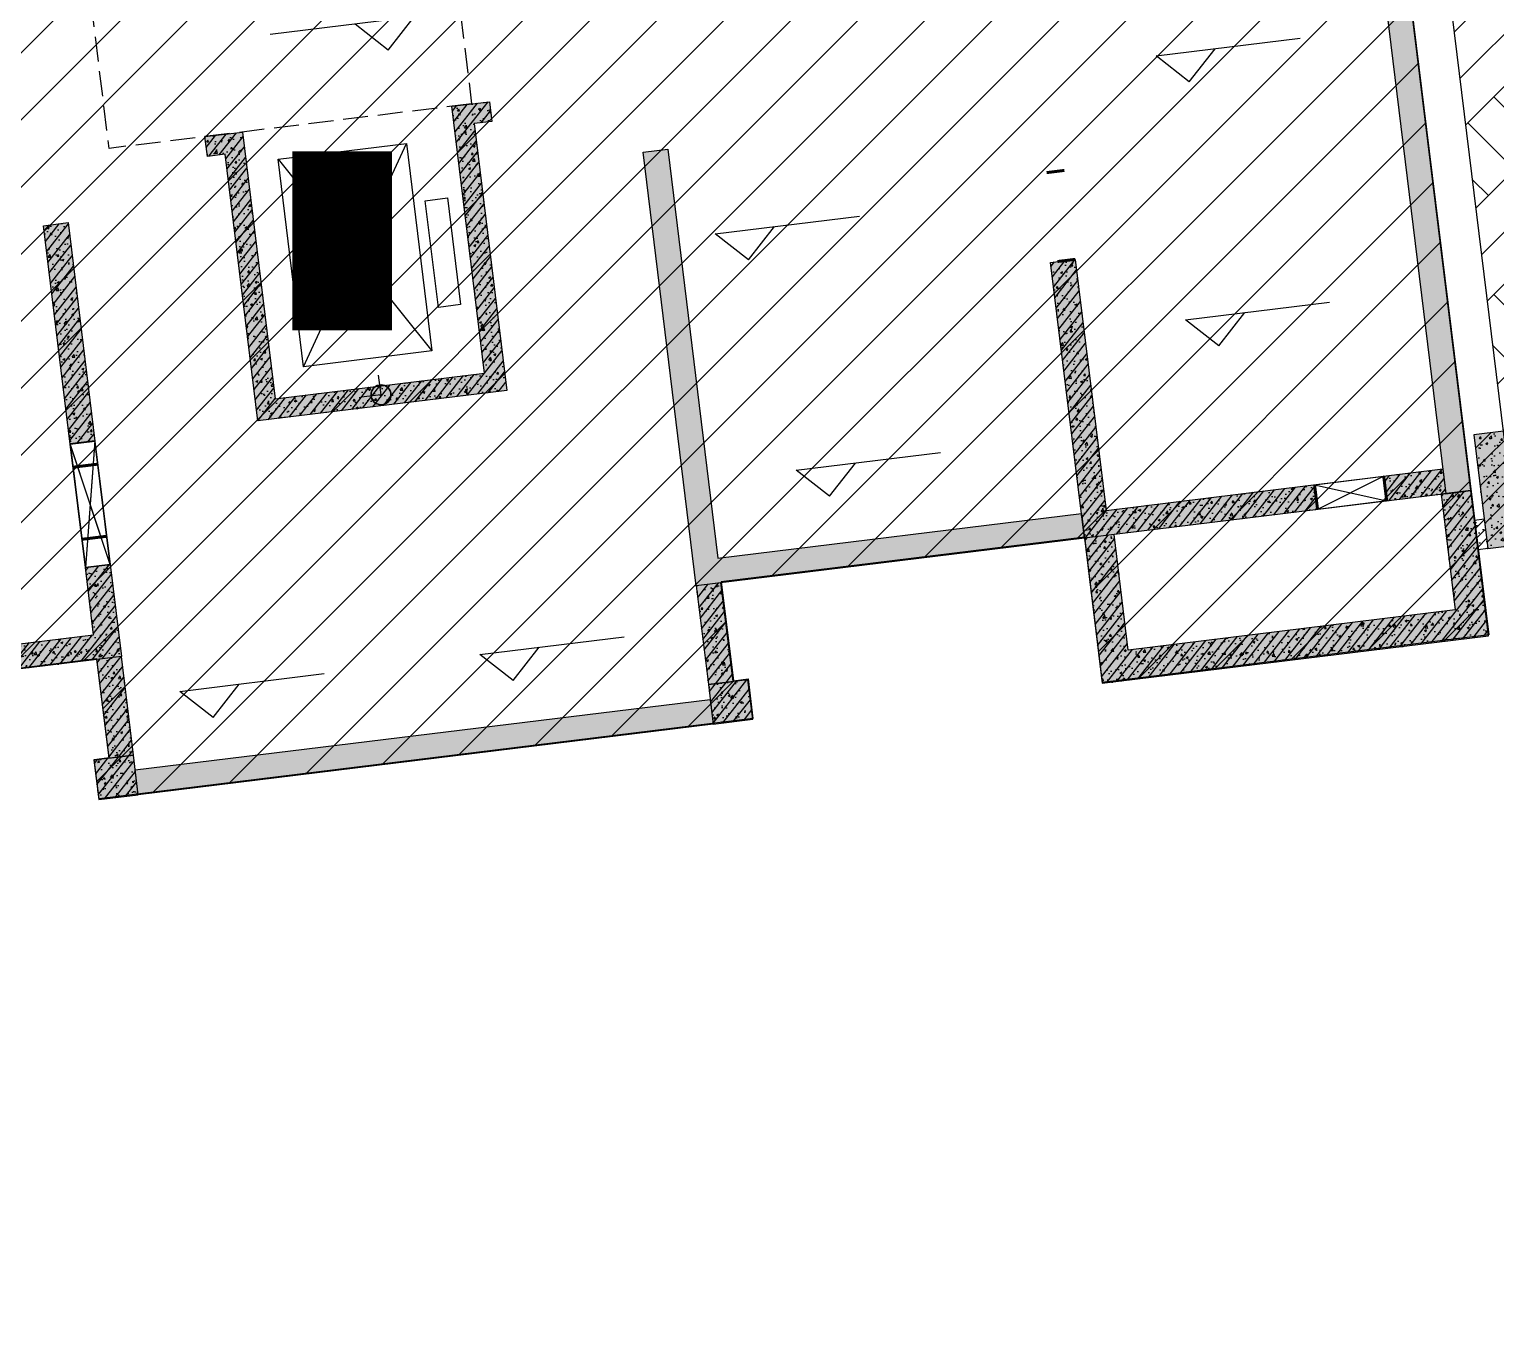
# Model space of a CAD drawing. Extents: x -1338203 to 1886333, y -783476 to 1038610.
# Drawn here: x 803879 to 818613, y -480551 to -467568 of the extents above; entities that cross this region are included whole.
import ezdxf

# ---------------------------------------------------------------- set-up
doc = ezdxf.new("R2010")
doc.units = 0
doc.header["$LTSCALE"] = 1000
doc.header["$MEASUREMENT"] = 0
doc.linetypes.add('A01-125-交通核文字编号B2_镜像Y轴$0$DASH', pattern=[0.35, 0.25, -0.1])
for name, color, linetype, plot in [('A-001-主楼组合参照B2$0$0A-X-AREA', 6, 'Continuous', False), ('A-09-平面B2$0$AAD-A-MARK', 6, 'Continuous', False), ('A-125-交通核B2$0$AAD-A-MARK', 6, 'Continuous', False), ('A01-125-交通核文字编号B2_镜像Y轴$0$AAD-A-MARK', 6, 'Continuous', False), ('S-09-墙柱B2_B1(QB)$0$AAD-A-MARK', 6, 'Continuous', False)]:
    doc.layers.add(name, color=color, linetype=linetype, plot=plot)
for name, color, linetype in [('A-001-平面参照B2$0$0A-ELEV-LINE2', 8, 'Continuous'), ('A-09-平面B2$0$0A-A-SYMB-ELEV', 150, 'Continuous'), ('A-09-平面B2$0$0A-O-HOLE', 52, 'Continuous'), ('A-09-平面B2$0$0A-S-WALL', 255, 'Continuous'), ('A-125-交通核B2$0$0A-E-EVTR', 2, 'Continuous'), ('A-125-交通核B2$0$0A-O-HOLE', 52, 'Continuous'), ('A01-125-交通核文字编号B2_镜像Y轴$0$0A-A-SYMB-ELEV', 150, 'Continuous'), ('A01-125-交通核文字编号B2_镜像Y轴$0$0A-A-SYMB-NAME', 13, 'Continuous'), ('M09预留预埋-B2$0$0M-A-JGLD', 3, 'Continuous'), ('M09预留预埋-B2$0$0M-A-LD', 4, 'Continuous'), ('p-a-core', 1, 'Continuous'), ('S-09-墙柱B2_B1(QB)$0$0S-CC-LINE', 52, 'Continuous'), ('S-09-墙柱B2_B1(QB)$0$0S-CW-HATCH', 251, 'Continuous'), ('S-09-墙柱B2_B1(QB)$0$0S-CW-HATCH-UP', 251, 'Continuous'), ('S-09-墙柱B2_B1(QB)$0$0S-CW-LINE', 72, 'Continuous'), ('S-09-墙柱B2_B1(QB)$0$0S-S-HOLE', 55, 'Continuous'), ('S001南区墙柱$0$0S-CW-HATCH', 251, 'Continuous'), ('S001南区墙柱$0$0S-CW-HATCH-UP', 251, 'Continuous'), ('S001南区墙柱$0$0S-F-WALL-LINE', 202, 'Continuous'), ('S001南区墙柱$0$S001地下一墙柱$0$0S-CC-LINE', 52, 'Continuous'), ('S001南区墙柱$0$S001地下一墙柱$0$0S-CW-HATCH-UP', 251, 'Continuous'), ('S001地下二墙柱$0$0S-CW-LINE', 72, 'Continuous')]:
    doc.layers.add(name, color=color, linetype=linetype)
pattern_1 = [(45, (0, 0), (-168.38, 168.38), []), (45, (112.25, 0), (-168.38, 168.38), [])]
pattern_2 = [(45, (-922624.16, 391978.14), (-53.0330086, 53.0330086), []), (50, (-922624.16, 391978.14), (215.178055, -18.82564), [22.5, -247.5]), (355, (-922624.16, 391978.14), (-41.6254, 225.65764), [18, -198]), (100.4514, (-922606.23, 391976.57), (173.552815, 206.831863), [19.122057, -210.342634]), (46.1842, (-922624.16, 392038.14), (320.172315, -49.655704), [33.75, -371.25]), (96.6356, (-922597.48, 392034), (280.39881, 292.23536), [28.68309, -315.5139]), (351.1842, (-922624.16, 392038.14), (280.39858, 292.23558), [27, -297]), (21, (-922594.16, 392023.14), (179.072116, -120.785667), [22.5, -247.5]), (326, (-922594.16, 392023.14), (72.9946, 217.545014), [18, -198]), (71.4514, (-922579.24, 392013.08), (252.06679, 96.75915), [19.122057, -210.342634]), (37.5, (-922624.16, 391978.14), (3.6479566, 99.868156), [0, -195.6, 0, -201, 0, -198.75]), (7.5, (-922624.16, 391978.14), (78.920861, 118.323514), [0, -114.6, 0, -191.1, 0, -75.75]), (327.5, (-922691.06, 391978.14), (160.146731, -6.7664615), [0, -75, 0, -234, 0, -310.5]), (317.5, (-922721.06, 391978.14), (174.95585, 30.031495), [0, -97.5, 0, -155.4, 0, -220.5])]

# ---------------------------------------------------------------- blocks, each defined once
blk = doc.blocks.new('A-125-交通核B2$0$xx')
at = {"layer": 'A-125-交通核B2$0$0A-E-EVTR'}
for p, q in [((1798, 2385), (498, 2385)), ((498, 2385), (498, 285)), ((1798, 285), (498, 2385)), ((1798, 2385), (498, 285)), ((1798, 285), (1798, 2385)), ((381, 1791), (156, 1791)), ((156, 1791), (156, 711)), ((381, 711), (381, 1791)), ((156, 711), (381, 711)), ((498, 285), (1798, 285))]:
    blk.add_line(p, q, dxfattribs=at)
blk = doc.blocks.new('A-125-交通核B2')
h = blk.add_hatch()
h.set_pattern_fill('ANSI32', color=256, scale=50)
h.set_pattern_definition(pattern_1)
h.paths.add_polyline_path([(1360, 4310), (1260, 4310), (1260, 5190), (1710, 5190), (1710, 5490), (1810, 5490), (1810, 5090), (1360, 5090)])
h = blk.add_hatch()
h.set_pattern_fill('ANSI32', color=256, scale=50)
h.set_pattern_definition(pattern_1)
h.paths.add_polyline_path([(-1713, 5250), (-1810, 5250), (-1810, 4310), (-1713, 4310)])
for points in [[(1360, 4310), (1260, 4310), (1260, 5190), (1710, 5190), (1710, 5490), (1810, 5490), (1810, 5090), (1360, 5090)], [(-1713, 5250), (-1810, 5250), (-1810, 4310), (-1713, 4310)]]:
    blk.add_lwpolyline(points, close=True)
at = {"layer": 'A-125-交通核B2$0$0A-O-HOLE', "flags": 128}
blk.add_lwpolyline([(-1710, 5350), (-1593, 8294), (-1090, 8490)], dxfattribs=at)
at = {"layer": 'A-125-交通核B2$0$AAD-A-MARK'}
for q in [(0, 200), (200, 0)]:
    blk.add_line((0, 0), q, dxfattribs=at)
blk.add_circle((0, 0), 100, dxfattribs=at)
blk.add_blockref('A-125-交通核B2$0$xx', (-1060, 90))
blk = doc.blocks.new('A01-125-交通核文字编号B2_镜像Y轴')
at = {"layer": 'A01-125-交通核文字编号B2_镜像Y轴$0$0A-A-SYMB-ELEV'}
for p, q in [((795, 3728), (-664, 3728)), ((495, 3428), (195, 3728)), ((495, 3428), (795, 3728))]:
    blk.add_line(p, q, dxfattribs=at)
at = {"layer": 'A01-125-交通核文字编号B2_镜像Y轴$0$0A-A-SYMB-NAME', "linetype": 'A01-125-交通核文字编号B2_镜像Y轴$0$DASH', "extrusion": (-1.22465e-16, 0, -1), "flags": 128}
blk.add_lwpolyline([(-1260, 2790), (2410, 2790), (2410, 4110), (1260, 4110), (1260, 5250), (-1710, 5250), (-1712, 4310), (-1260, 4310)], close=True, dxfattribs=at)
at = {"layer": 'A01-125-交通核文字编号B2_镜像Y轴$0$AAD-A-MARK', "extrusion": (-1.22465e-16, 0, -1)}
for q in [(0, 200), (-200, 0)]:
    blk.add_line((0, 0), q, dxfattribs=at)
blk.add_circle((0, 0), 100, dxfattribs=at)
blk = doc.blocks.new('A-09-平面B2')
at = {"layer": 'A-09-平面B2$0$0A-A-SYMB-ELEV'}
for p, q in [((51444, 2129), (51144, 2429)), ((51144, 2429), (52602, 2429)), ((51444, 2129), (51744, 2429)), ((46830, 895), (46530, 1195)), ((46530, 1195), (47989, 1195)), ((46830, 895), (47130, 1195)), ((51415, -539), (51115, -239)), ((51115, -239), (52574, -239)), ((51415, -539), (51715, -239)), ((47349, -1562), (47049, -1262)), ((47049, -1262), (48508, -1262)), ((47349, -1562), (47649, -1262)), ((40932, -3011), (40632, -2711)), ((40632, -2711), (42090, -2711)), ((40932, -3011), (41232, -2711)), ((43969, -3011), (43669, -2711)), ((43669, -2711), (45127, -2711)), ((43969, -3011), (44269, -2711))]:
    blk.add_line(p, q, dxfattribs=at)
at = {"layer": 'A-09-平面B2$0$0A-O-HOLE', "flags": 128}
blk.add_lwpolyline([(40090, -110), (39840, -110), (39840, -1360), (40090, -1360)], close=True, dxfattribs=at)
for points in [[(40090, -110), (39840, -1360)], [(40090, -1360), (39840, -110)]]:
    blk.add_lwpolyline(points, dxfattribs=at)
at = {"layer": 'A-09-平面B2$0$AAD-A-MARK'}
for q in [(43000, 200), (42800, 0)]:
    blk.add_line((43000, 0), q, dxfattribs=at)
blk.add_circle((43000, 0), 100, dxfattribs=at)
at = {"layer": 'A-09-平面B2$0$0A-S-WALL', "xscale": -1}
blk.add_blockref('A-125-交通核B2', (43000, 0), dxfattribs=at)
at = {"layer": 'A-09-平面B2$0$0A-S-WALL'}
blk.add_blockref('A01-125-交通核文字编号B2_镜像Y轴', (43000, 0), dxfattribs=at)
blk = doc.blocks.new('A-001-主楼组合参照B2')
at = {"ltscale": 0.002}
h = blk.add_hatch(dxfattribs=at)
h.set_pattern_fill('ANSI31', color=8, scale=300)
h.set_pattern_definition([(45, (-290759.76, -7878.1), (-336.7596, 336.7596), [])])
h.paths.add_polyline_path([(66281, -186940), (66281, -185540), (62441, -185540), (62441, -181550), (55141, -181550), (55141, -185540), (51301, -185540), (51301, -186940), (44981, -186940), (44981, -185540), (41131, -185540), (41131, -181650), (37392, -181650), (37392, -179560), (38191, -179560), (38191, -176360), (41051, -176360), (41051, -174560), (42851, -174560), (42851, -173660), (46981, -173660), (46981, -172090), (50101, -172090), (50101, -174560), (67481, -174560), (67481, -172090), (70601, -172090), (70601, -174560), (76531, -174560), (76531, -176360), (79391, -176360), (79391, -179560), (80191, -179560), (80191, -182110), (81091, -182110), (81091, -185540), (72601, -185540), (72601, -186940)])
h.paths.add_polyline_path([(2291, -185540), (9781, -185540), (9781, -186540), (9631, -186540), (9631, -186940), (16251, -186940), (16251, -186540), (16101, -186540), (16101, -185540), (23691, -185540), (23691, -179560), (22891, -179560), (22891, -176360), (20031, -176360), (20031, -174560), (18231, -174560), (18231, -173660), (14101, -173660), (14101, -172090), (10981, -172090), (10981, -174560), (-6399, -174560), (-6399, -172090), (-9519, -172090), (-9519, -174560), (-15449, -174560), (-15449, -176360), (-18309, -176360), (-18309, -179560), (-19109, -179560), (-19109, -181610), (-20009, -181610), (-20009, -185540), (-11519, -185540), (-11519, -186540), (-11669, -186540), (-11669, -186940), (-5049, -186940), (-5049, -186540), (-5199, -186540), (-5199, -185540), (-1359, -185540), (-1359, -181550), (2291, -181550)])
h.paths.add_polyline_path([(-109959, -168806), (-109959, -173536), (-109709, -173536), (-103819, -173536), (-103819, -177236), (-99249, -177236), (-99249, -178036), (-92869, -178036), (-92869, -177236), (-71299, -177236), (-71299, -178036), (-64919, -178036), (-64919, -177236), (-54209, -177236), (-54209, -168806), (-59109, -168806), (-59109, -167906), (-62059, -167906), (-62059, -168806), (-64369, -168806), (-64369, -167456), (-66169, -167456), (-66169, -165386), (-69469, -165386), (-69469, -167386), (-71849, -167386), (-71849, -168806), (-82159, -168806), (-82159, -167906), (-85209, -167906), (-85209, -168806), (-92319, -168806), (-92319, -167386), (-94699, -167386), (-94699, -165386), (-97999, -165386), (-97999, -167456), (-99799, -167456), (-99799, -168806)])
h.paths.add_polyline_path([(-115664, -225244), (-115664, -225844), (-115414, -225844), (-115414, -225244), (-114084, -225244), (-114084, -225844), (-113834, -225844), (-113834, -225244), (-112009, -225244), (-112009, -225844), (-111589, -225844), (-111589, -225244), (-92909, -225244), (-92909, -225844), (-92489, -225844), (-92489, -225244), (-90664, -225244), (-90664, -225844), (-90414, -225844), (-90414, -225244), (-89084, -225244), (-89084, -225844), (-88834, -225844), (-88834, -225244), (-82964, -225244), (-82964, -225844), (-82714, -225844), (-82714, -225244), (-81384, -225244), (-81384, -225844), (-81134, -225844), (-81134, -225244), (-79309, -225244), (-79309, -225844), (-78889, -225844), (-78889, -225244), (-60209, -225244), (-60209, -225844), (-59789, -225844), (-59789, -225244), (-57964, -225244), (-57964, -225844), (-57714, -225844), (-57714, -225244), (-56384, -225244), (-56384, -225844), (-56134, -225844), (-56134, -225244), (-53249, -225244), (-53249, -216464), (-53249, -216464), (-56519, -216464), (-56519, -216464), (-59959, -216464), (-59959, -215464), (-67989, -215464), (-67989, -211894), (-71109, -211894), (-71109, -215464), (-79139, -215464), (-79139, -216464), (-81759, -216464), (-81759, -215464), (-83909, -215464), (-83909, -216464), (-86599, -216464), (-87849, -216464), (-92659, -216464), (-92659, -215464), (-100689, -215464), (-100689, -211894), (-103809, -211894), (-103809, -215464), (-111839, -215464), (-111839, -215464), (-114239, -215464), (-114239, -215464), (-116459, -215464), (-116459, -216464), (-118549, -216464), (-118549, -221294), (-119249, -221294), (-119249, -221894), (-118549, -221894), (-118549, -223844), (-119249, -223844), (-119249, -224444), (-118549, -224444), (-118549, -225244)])
h.paths.add_polyline_path([(-11949, -235160), (-15609, -235160), (-15609, -237714), (-16509, -237714), (-16509, -241140), (-8019, -241140), (-8019, -242140), (-8169, -242140), (-8169, -242540), (-1549, -242540), (-1549, -242140), (-1699, -242140), (-1699, -241140), (13281, -241140), (13281, -242140), (13131, -242140), (13131, -242540), (19751, -242540), (19751, -242140), (19601, -242140), (19601, -241140), (27191, -241140), (27191, -239340), (27191, -239340), (27191, -237140), (27191, -237140), (27191, -235250), (23441, -235250), (23441, -230950), (23441, -230160), (21531, -230160), (17601, -230160), (17602, -227690), (14482, -227690), (14481, -230160), (-2899, -230160), (-2899, -227690), (-6019, -227690), (-6019, -230160), (-9949, -230160), (-11949, -230160)])
h.paths.add_polyline_path([(67491, -237140), (67491, -235160), (71151, -235160), (71151, -234560), (73051, -234560), (73051, -230160), (77081, -230160), (77081, -227690), (80201, -227690), (80201, -230160), (97581, -230160), (97581, -227690), (100701, -227690), (100701, -230160), (104631, -230160), (106631, -230160), (106631, -231960), (109491, -231960), (109491, -235160), (110291, -235160), (110291, -237713), (111191, -237713), (111191, -241140), (102701, -241140), (102701, -242140), (102851, -242140), (102851, -242540), (96231, -242540), (96231, -242140), (96381, -242140), (96381, -241140), (81401, -241140), (81401, -242140), (81551, -242140), (81551, -242540), (74931, -242540), (74931, -242140), (75081, -242140), (75081, -241140), (67491, -241140), (67491, -239340)])
h.paths.add_polyline_path([(11811, -302465), (13796, -302220), (17696, -301741), (17394, -299289), (20491, -298908), (20793, -301359), (25884, -300733), (26493, -305676), (29133, -305351), (28525, -300408), (38043, -299237), (37741, -296785), (40838, -296404), (41140, -298856), (45040, -298376), (47025, -298132), (47636, -303094), (50474, -302745), (51268, -302647), (51580, -305181), (52178, -310042), (48297, -310519), (48118, -309060), (44465, -309509), (44588, -310502), (44736, -310484), (44785, -310881), (38215, -311689), (38166, -311292), (38315, -311274), (38193, -310281), (23325, -312111), (23447, -313103), (23596, -313085), (23645, -313482), (17074, -314290), (17025, -313893), (17174, -313875), (17052, -312883), (1787, -314761), (1909, -315753), (2058, -315735), (2107, -316132), (-4463, -316941), (-4512, -316544), (-4363, -316525), (-4485, -315533), (-12912, -316570), (-13331, -313165), (-12437, -313055), (-12507, -312490), (-12749, -310524), (-11955, -310427), (-12346, -307251), (-9507, -306901), (-9727, -305115), (-7940, -304896), (-8050, -304003), (-3951, -303497), (-4143, -301939), (-1046, -301558), (-745, -304010), (7186, -303034), (7796, -307996), (12421, -307427)])
h.paths.add_polyline_path([(118676, -301883), (118079, -297021), (118079, -297019), (118009, -296454), (117768, -294488), (116974, -294586), (116584, -291410), (113745, -291758), (113526, -289972), (111540, -290216), (107640, -290695), (107339, -288243), (104242, -288623), (104543, -291075), (87293, -293193), (86992, -290742), (83895, -291122), (84196, -293574), (80295, -294053), (78310, -294297), (78920, -299259), (76081, -299608), (75287, -299705), (75598, -302240), (76016, -305641), (83549, -304716), (83671, -305708), (83522, -305726), (83571, -306123), (90142, -305317), (90093, -304920), (89944, -304938), (89822, -303945), (104690, -302119), (104812, -303112), (104663, -303130), (104712, -303527), (111283, -302720), (111234, -302323), (111085, -302341), (110963, -301349), (114617, -300901), (114796, -302359)])
at = {"layer": 'A-001-主楼组合参照B2$0$0A-X-AREA', "elevation": 83050, "flags": 128}
blk.add_lwpolyline([(51268, -302647), (51580, -305181), (51580, -305181), (52178, -310042), (48297, -310519), (48118, -309060), (44465, -309509), (44588, -310502), (44736, -310484), (44785, -310881), (38215, -311689), (38166, -311292), (38315, -311274), (38193, -310281), (23325, -312111)], dxfattribs=at)
at = {"ltscale": 0.002, "rotation": 7.001406317028183}
blk.add_blockref('A-09-平面B2', (-1632, -312870, 83050), dxfattribs=at)
blk = doc.blocks.new('A-001-平面参照B2')
at = {"layer": 'A-001-平面参照B2$0$0A-ELEV-LINE2'}
h = blk.add_hatch(dxfattribs=at)
h.set_pattern_fill('夯实土壤', color=256, scale=250)
h.set_pattern_definition([(45, (-766070.4, 163610.9), (-993.485, 993.485), []), (45, (-765545.4, 163610.9), (-993.485, 993.485), []), (45, (-765020.4, 163610.9), (-993.485, 993.485), []), (135, (-766070.4, 163610.9), (-993.485, -993.485), [662.5, -742.5]), (135, (-765807.9, 163873.4), (-993.485, -993.485), [662.5, -742.5]), (135, (-765545.4, 164135.9), (-993.485, -993.485), [662.5, -742.5])])
h.paths.add_polyline_path([(51091, -297942), (58337, -297052), (59675, -307950), (52430, -308840)])
blk.add_lwpolyline([(51091, -297942), (58337, -297052), (59675, -307950), (52430, -308840)], close=True, dxfattribs=at)
blk = doc.blocks.new('M09预留预埋-B2')
at = {"layer": 'M09预留预埋-B2$0$0M-A-JGLD'}
blk.add_lwpolyline([(40090, -345, 0, 0, 0), (40090, -1075, 30, 30, 0), (39840, -1075, 0, 0, 0), (39840, -345, 30, 30, 0), (40090, -345, 30, 30, 0)], format="xyseb", dxfattribs=at)
at = {"layer": 'M09预留预埋-B2$0$0M-A-JGLD', "elevation": 2850000}
blk.add_lwpolyline([(52900, -2290, 0, 0, 0), (52200, -2290, 30, 30, 0), (52200, -2040, 0, 0, 0), (52900, -2040, 30, 30, 0), (52900, -2290, 30, 30, 0)], format="xyseb", dxfattribs=at)
at = {"layer": 'M09预留预埋-B2$0$0M-A-LD'}
blk.add_lwpolyline([(50090, 1400, 0, 0, 0), (50090, 500, 30, 30, 0), (49910, 500, 0, 0, 0), (49910, 1400, 30, 30, 0), (50090, 1400, 30, 30, 0)], format="xyseb", dxfattribs=at)
blk = doc.blocks.new('M001-预留预埋B2')
at = {"rotation": 7.001406278665004}
blk.add_blockref('M09预留预埋-B2', (-1632, -312870, 83050), dxfattribs=at)
blk = doc.blocks.new('S-09-墙柱B2_B1(QB)')
at = {"layer": 'S-09-墙柱B2_B1(QB)$0$0S-CW-HATCH'}
h = blk.add_hatch(color=256, dxfattribs=at)
h.dxf.hatch_style = 1
h.paths.add_polyline_path([(53500, -2290), (53750, -2290), (53750, 3690), (52950, 3690), (52950, 3440), (53500, 3440)])
h = blk.add_hatch(color=256, dxfattribs=at)
h.dxf.hatch_style = 1
h.paths.add_polyline_path([(44060, 2790), (44440, 2790), (44440, 2590), (44260, 2590), (44260, -110), (41740, -110), (41740, 2590), (41560, 2590), (41560, 2790), (41940, 2790), (41940, 90), (44060, 90)])
h = blk.add_hatch(color=256, dxfattribs=at)
h.dxf.hatch_style = 1
h.paths.add_polyline_path([(39840, 2100), (40090, 2100), (40090, -110), (39840, -110)])
h = blk.add_hatch(color=256, dxfattribs=at)
h.dxf.hatch_style = 1
h.paths.add_polyline_path([(46160, -2040), (49840, -2040), (49840, -2290), (45910, -2290), (45910, 2100), (46160, 2100)])
h = blk.add_hatch(color=256, dxfattribs=at)
h.dxf.hatch_style = 1
h.paths.add_polyline_path([(52900, -2040), (52900, -2290), (53500, -2290), (53500, -2040)])
h.paths.add_polyline_path([(52200, -2290), (52200, -2040), (50090, -2040), (50090, 500), (49840, 500), (49840, -2290)])
h = blk.add_hatch(color=256, dxfattribs=at)
h.dxf.hatch_style = 1
h.paths.add_polyline_path([(40090, -2290), (36110, -2290), (36110, -2040), (39840, -2040), (39840, -1360), (40090, -1360)])
h = blk.add_hatch(color=256, dxfattribs=at)
h.dxf.hatch_style = 1
h.paths.add_polyline_path([(40090, -2290), (39840, -2290), (39840, -3290), (40090, -3290)])
h = blk.add_hatch(color=256, dxfattribs=at)
h.dxf.hatch_style = 1
h.paths.add_polyline_path([(45910, -3290), (46160, -3290), (46160, -2290), (45910, -2290)])
h = blk.add_hatch(color=256, dxfattribs=at)
h.dxf.hatch_style = 1
h.paths.add_polyline_path([(50140, -2290), (49840, -2290), (49840, -3760), (53750, -3760), (53750, -2290), (53450, -2290), (53450, -3460), (50140, -3460)])
h = blk.add_hatch(color=256, dxfattribs=at)
h.dxf.hatch_style = 1
h.paths.add_polyline_path([(40090, -3290), (39690, -3290), (39690, -3690), (40090, -3690)])
h = blk.add_hatch(color=256, dxfattribs=at)
h.dxf.hatch_style = 1
h.paths.add_polyline_path([(46310, -3290), (45910, -3290), (45910, -3690), (46310, -3690)])
h = blk.add_hatch(color=256, dxfattribs=at)
h.dxf.hatch_style = 1
h.paths.add_polyline_path([(40090, -3440), (45910, -3440), (45910, -3690), (40090, -3690)])
at = {"layer": 'S-09-墙柱B2_B1(QB)$0$0S-CW-HATCH-UP'}
h = blk.add_hatch(dxfattribs=at)
h.set_pattern_fill('钢筋混凝土', color=256, scale=30)
h.set_pattern_definition(pattern_2)
h.paths.add_polyline_path([(53500, -2290), (53750, -2290), (53750, 3690), (52950, 3690), (52950, 3440), (53500, 3440)])
h = blk.add_hatch(dxfattribs=at)
h.set_pattern_fill('钢筋混凝土', color=256, scale=30)
h.set_pattern_definition(pattern_2)
h.paths.add_polyline_path([(44060, 2790), (44440, 2790), (44440, 2590), (44260, 2590), (44260, -110), (41740, -110), (41740, 2590), (41560, 2590), (41560, 2790), (41940, 2790), (41940, 90), (44060, 90)])
h = blk.add_hatch(dxfattribs=at)
h.set_pattern_fill('钢筋混凝土', color=256, scale=30)
h.set_pattern_definition([(45, (15230, -7e-11), (-53.033, 53.033), []), (50, (15230, -7e-11), (215.178, -18.8256), [22.5, -247.5]), (355, (15230, -7e-11), (-41.6254, 225.6576), [18, -198]), (100.4514, (15247.93, -1.57), (173.5528, 206.8319), [19.122, -210.3426]), (46.1842, (15230, 60), (320.1723, -49.6557), [33.75, -371.25]), (96.6356, (15256.68, 55.86), (280.399, 292.2354), [28.683, -315.514]), (351.1842, (15230, 60), (280.3986, 292.2356), [27, -297]), (21, (15260, 45), (179.0721, -120.7857), [22.5, -247.5]), (326, (15260, 45), (72.9946, 217.545), [18, -198]), (71.4514, (15274.92, 34.93), (252.0668, 96.7591), [19.122, -210.3426]), (37.5, (15230, -7e-11), (3.64796, 99.86816), [0, -195.6, 0, -201, 0, -198.75]), (7.5, (15230, -7e-11), (78.92086, 118.3235), [0, -114.6, 0, -191.1, 0, -75.75]), (327.5, (15163.1, -7e-11), (160.14673, -6.76646), [0, -75, 0, -234, 0, -310.5]), (317.5, (15133.1, -7e-11), (174.95585, 30.0315), [0, -97.5, 0, -155.4, 0, -220.5])])
h.paths.add_polyline_path([(39840, 2100), (40090, 2100), (40090, -110), (39840, -110)])
h = blk.add_hatch(dxfattribs=at)
h.set_pattern_fill('钢筋混凝土', color=256, scale=30)
h.set_pattern_definition(pattern_2)
h.paths.add_polyline_path([(46160, -2040), (49840, -2040), (49840, -2290), (45910, -2290), (45910, 2100), (46160, 2100)])
h = blk.add_hatch(dxfattribs=at)
h.set_pattern_fill('钢筋混凝土', color=256, scale=30)
h.set_pattern_definition(pattern_2)
h.paths.add_polyline_path([(52900, -2040), (52900, -2290), (53500, -2290), (53500, -2040)])
h.paths.add_polyline_path([(52200, -2290), (52200, -2040), (50090, -2040), (50090, 500), (49840, 500), (49840, -2290)])
h = blk.add_hatch(dxfattribs=at)
h.set_pattern_fill('钢筋混凝土', color=256, scale=30)
h.set_pattern_definition([(45, (0, 0), (-53.03301, 53.03301), []), (50, (0, 0), (215.17805, -18.82564), [22.5, -247.5]), (355, (0, 0), (-41.6254, 225.6576), [18, -198]), (100.4514, (17.93, -1.57), (173.5528, 206.8319), [19.122, -210.3426]), (46.1842, (0, 60), (320.1723, -49.6557), [33.75, -371.25]), (96.6356, (26.68, 55.86), (280.3988, 292.2354), [28.683, -315.514]), (351.1842, (0, 60), (280.3986, 292.2356), [27, -297]), (21, (30, 45), (179.0721, -120.7857), [22.5, -247.5]), (326, (30, 45), (72.9946, 217.545), [18, -198]), (71.4514, (44.92, 34.93), (252.0668, 96.7591), [19.122, -210.3426]), (37.5, (0, 0), (3.64796, 99.86816), [0, -195.6, 0, -201, 0, -198.75]), (7.5, (0, 0), (78.92086, 118.3235), [0, -114.6, 0, -191.1, 0, -75.75]), (327.5, (-66.9, 0), (160.14673, -6.76646), [0, -75, 0, -234, 0, -310.5]), (317.5, (-96.9, 0), (174.95585, 30.0315), [0, -97.5, 0, -155.4, 0, -220.5])])
h.paths.add_polyline_path([(40090, -2290), (36110, -2290), (36110, -2040), (39840, -2040), (39840, -1360), (40090, -1360)])
h = blk.add_hatch(dxfattribs=at)
h.set_pattern_fill('钢筋混凝土', color=256, scale=30)
h.set_pattern_definition(pattern_2)
h.paths.add_polyline_path([(40090, -2290), (39840, -2290), (39840, -3290), (40090, -3290)])
h = blk.add_hatch(dxfattribs=at)
h.set_pattern_fill('钢筋混凝土', color=256, scale=30)
h.set_pattern_definition(pattern_2)
h.paths.add_polyline_path([(45910, -3290), (46160, -3290), (46160, -2290), (45910, -2290)])
h = blk.add_hatch(dxfattribs=at)
h.set_pattern_fill('钢筋混凝土', color=256, scale=30)
h.set_pattern_definition([(45, (-5362408.416, 751130.85), (-53.0330086, 53.0330086), []), (50, (-5362408.42, 751130.85), (215.178055, -18.8256405), [22.5, -247.5]), (355, (-5362408.42, 751130.85), (-41.6254, 225.65764), [18, -198]), (100.4514, (-5362390.48, 751129.28), (173.5528145, 206.831863), [19.122057, -210.342634]), (46.1842, (-5362408.42, 751190.85), (320.172315, -49.655704), [33.75, -371.25]), (96.6356, (-5362381.73, 751186.7), (280.398812, 292.235361), [28.683086, -315.5139]), (351.1842, (-5362408.4, 751190.85), (280.398584, 292.23558), [27, -297]), (21, (-5362378.42, 751175.85), (179.0721156, -120.785667), [22.5, -247.5]), (326, (-5362378.42, 751175.85), (72.9946, 217.5450135), [18, -198]), (71.4514, (-5362363.5, 751165.79), (252.0667886, 96.759149), [19.122057, -210.342634]), (37.5, (-5362408.416, 751130.85), (3.6479566, 99.8681561), [0, -195.6, 0, -201, 0, -198.75]), (7.5, (-5362408.42, 751130.85), (78.9208612, 118.3235136), [0, -114.6, 0, -191.1, 0, -75.75]), (327.5, (-5362475.316, 751130.85), (160.1467309, -6.7664615), [0, -75, 0, -234, 0, -310.5]), (317.5, (-5362505.32, 751130.85), (174.9558508, 30.0314947), [0, -97.5, 0, -155.4, 0, -220.5])])
h.paths.add_polyline_path([(50140, -2290), (49840, -2290), (49840, -3760), (53750, -3760), (53750, -2290), (53450, -2290), (53450, -3460), (50140, -3460)])
h = blk.add_hatch(dxfattribs=at)
h.set_pattern_fill('钢筋混凝土', color=256, scale=30)
h.set_pattern_definition(pattern_2)
h.paths.add_polyline_path([(40090, -3290), (39690, -3290), (39690, -3690), (40090, -3690)])
h = blk.add_hatch(dxfattribs=at)
h.set_pattern_fill('钢筋混凝土', color=256, scale=30)
h.set_pattern_definition(pattern_2)
h.paths.add_polyline_path([(46310, -3290), (45910, -3290), (45910, -3690), (46310, -3690)])
h = blk.add_hatch(dxfattribs=at)
h.set_pattern_fill('钢筋混凝土', color=256, scale=30)
h.set_pattern_definition(pattern_2)
h.paths.add_polyline_path([(40090, -3440), (45910, -3440), (45910, -3690), (40090, -3690)])
at = {"layer": 'S-09-墙柱B2_B1(QB)$0$0S-CC-LINE'}
for points in [[(40090, -3290), (39690, -3290), (39690, -3690), (40090, -3690)], [(46310, -3290), (45910, -3290), (45910, -3690), (46310, -3690)]]:
    blk.add_lwpolyline(points, close=True, dxfattribs=at)
at = {"layer": 'S-09-墙柱B2_B1(QB)$0$0S-CW-LINE'}
for points in [[(53500, -2290), (53750, -2290), (53750, 3690), (53750, 3690), (52950, 3690), (52950, 3440), (53500, 3440)], [(44060, 2790), (44440, 2790), (44440, 2590), (44260, 2590), (44260, -110), (41740, -110), (41740, 2590), (41560, 2590), (41560, 2790), (41940, 2790), (41940, 90), (44060, 90)], [(39840, 2100), (40090, 2100), (40090, -110), (39840, -110)], [(46160, -2040), (49840, -2040), (49840, -2290), (45910, -2290), (45910, 2100), (46160, 2100)], [(50090, -2040), (53500, -2040), (53500, -2290), (49840, -2290), (49840, 500), (50090, 500)], [(40090, -2290), (36110, -2290), (36110, -2040), (39840, -2040), (39840, -1360), (40090, -1360)], [(40090, -2290), (39840, -2290), (39840, -3290), (40090, -3290)], [(45910, -3290), (46160, -3290), (46160, -2290), (45910, -2290)], [(50140, -2290), (49840, -2290), (49840, -3760), (53750, -3760), (53750, -2290), (53450, -2290), (53450, -3460), (50140, -3460)], [(40090, -3440), (45910, -3440), (45910, -3690), (40090, -3690)]]:
    blk.add_lwpolyline(points, close=True, dxfattribs=at)
at = {"layer": 'S-09-墙柱B2_B1(QB)$0$0S-S-HOLE'}
for points in [[(39840, -110), (40090, -110), (40090, -1360), (39840, -1360)], [(52200, -2040), (52900, -2040), (52900, -2290), (52200, -2290)]]:
    blk.add_lwpolyline(points, close=True, dxfattribs=at)
for points in [[(40090, -110), (39840, -1360)], [(40090, -1360), (39840, -110)], [(52900, -2040), (52200, -2290)], [(52200, -2040), (52900, -2290)]]:
    blk.add_lwpolyline(points, dxfattribs=at)
at = {"layer": 'S-09-墙柱B2_B1(QB)$0$AAD-A-MARK'}
for q in [(43000, 200), (43000, 200), (43000, 200), (42800, 0), (42800, 0), (42800, 0)]:
    blk.add_line((43000, 0), q, dxfattribs=at)
blk.add_circle((43000, 0), 100, dxfattribs=at)
blk.add_circle((43000, 0), 100, dxfattribs=at)
blk.add_circle((43000, 0), 100, dxfattribs=at)
blk = doc.blocks.new('S001南区墙柱')
at = {"layer": 'S001南区墙柱$0$0S-CW-HATCH'}
h = blk.add_hatch(color=256, dxfattribs=at)
h.dxf.hatch_style = 1
h.paths.add_polyline_path([(55141, 1069), (55281, -73), (55876, 0), (55736, 1143)])
at = {"layer": 'S001南区墙柱$0$0S-CW-HATCH-UP'}
h = blk.add_hatch(dxfattribs=at)
h.set_pattern_fill('钢筋混凝土', color=256, scale=30, pattern_type=2)
h.set_pattern_definition([(45, (0, 0), (-106.066, 106.066), []), (50, (0, 0), (215.17805, -18.82564), [22.5, -247.5]), (355, (0, 0), (-41.6254, 225.6576), [18, -198]), (100.4514, (17.93, -1.57), (173.5528, 206.8319), [19.12206, -210.3426]), (46.1842, (0, 60), (320.1723, -49.6557), [33.75, -371.25]), (96.6356, (26.68, 55.86), (280.3988, 292.2354), [28.683, -315.5139]), (351.1842, (0, 60), (280.3986, 292.2356), [27, -297]), (21, (30, 45), (179.0721, -120.78567), [22.5, -247.5]), (326, (30, 45), (72.9946, 217.545), [18, -198]), (71.4514, (44.92, 34.93), (252.0668, 96.75915), [19.12206, -210.3426]), (37.5, (0, 0), (3.64796, 99.86816), [1.5, -195.6, 1.5, -201, 1.5, -198.75]), (7.5, (0, 0), (78.92086, 118.32351), [1.5, -114.6, 1.5, -191.1, 1.5, -75.75]), (327.5, (-66.9, 0), (160.14673, -6.76646), [1.5, -75, 1.5, -234, 1.5, -310.5]), (317.5, (-96.9, 0), (174.95585, 30.0315), [1.5, -97.5, 1.5, -155.4, 1.5, -220.5])])
h.paths.add_polyline_path([(55141, 1069), (55281, -73), (55876, 0), (55736, 1143)])
at = {"layer": 'S001南区墙柱$0$S001地下一墙柱$0$0S-CW-HATCH-UP', "ltscale": 0.002}
h = blk.add_hatch(dxfattribs=at)
h.set_pattern_fill('钢筋混凝土', color=256, scale=30)
h.set_pattern_definition([(45, (-787100.14, -1321.08), (-53.0330086, 53.0330086), []), (50, (-787100.14, -1321.08), (215.178055, -18.82564), [22.5, -247.5]), (355, (-787100.14, -1321.08), (-41.6254, 225.65764), [18, -198]), (100.4514, (-787082.21, -1322.65), (173.552815, 206.831863), [19.122057, -210.342634]), (46.1842, (-787100.14, -1261.08), (320.172315, -49.655704), [33.75, -371.25]), (96.6356, (-787073.46, -1265.22), (280.39881, 292.23536), [28.68309, -315.5139]), (351.1842, (-787100.14, -1261.08), (280.39858, 292.23558), [27, -297]), (21, (-787070.14, -1276.08), (179.072116, -120.785667), [22.5, -247.5]), (326, (-787070.14, -1276.08), (72.9946, 217.545014), [18, -198]), (71.4514, (-787055.22, -1286.14), (252.06679, 96.75915), [19.122057, -210.342634]), (37.5, (-787100.14, -1321.08), (3.6479566, 99.868156), [0, -195.6, 0, -201, 0, -198.75]), (7.5, (-787100.14, -1321.08), (78.920861, 118.323514), [0, -114.6, 0, -191.1, 0, -75.75]), (327.5, (-787167.04, -1321.08), (160.146731, -6.7664615), [0, -75, 0, -234, 0, -310.5]), (317.5, (-787197.04, -1321.08), (174.95585, 30.031495), [0, -97.5, 0, -155.4, 0, -220.5])])
h.paths.add_polyline_path([(55145, 213), (55244, 225), (55281, -73), (55182, -85)])
at = {"layer": 'S001南区墙柱$0$0S-F-WALL-LINE', "elevation": -79680}
blk.add_lwpolyline([(55145, 213), (55244, 225), (55281, -73), (55182, -85)], close=True, dxfattribs=at)
at = {"layer": 'S001南区墙柱$0$S001地下一墙柱$0$0S-CC-LINE', "elevation": 97420}
blk.add_lwpolyline([(55141, 1069), (55281, -73), (55876, 0), (55736, 1143), (55141, 1069)], dxfattribs=at)
blk = doc.blocks.new('S001地下二墙柱')
blk.add_blockref('S001南区墙柱', (-3112, -309101, -3370))
at = {"layer": 'S001地下二墙柱$0$0S-CW-LINE', "rotation": 7.000495889383049}
blk.add_blockref('S-09-墙柱B2_B1(QB)', (-1632, -312870), dxfattribs=at)

msp = doc.modelspace()

# ---------------------------------------------------------------- linework, layer by layer
at = {"layer": 'p-a-core', "ltscale": 0.002, "const_width": 1000, "elevation": 0}
msp.add_lwpolyline([(807023, -468793.8), (807023, -470593.8)], dxfattribs=at)

# ---------------------------------------------------------------- block references
at = {"ltscale": 0.002}
for name in ['S001地下二墙柱', 'A-001-主楼组合参照B2', 'A-001-主楼组合参照B2', 'M001-预留预埋B2']:
    msp.add_blockref(name, (766365.4, -163610.9), dxfattribs=at)
msp.add_blockref('A-001-平面参照B2', (766365.4, -163610.9))
at = {"color": 0, "ltscale": 0.002}
msp.add_blockref('M001-预留预埋B2', (766365.4, -163610.9), dxfattribs=at)

doc.saveas('drawing.dxf')
